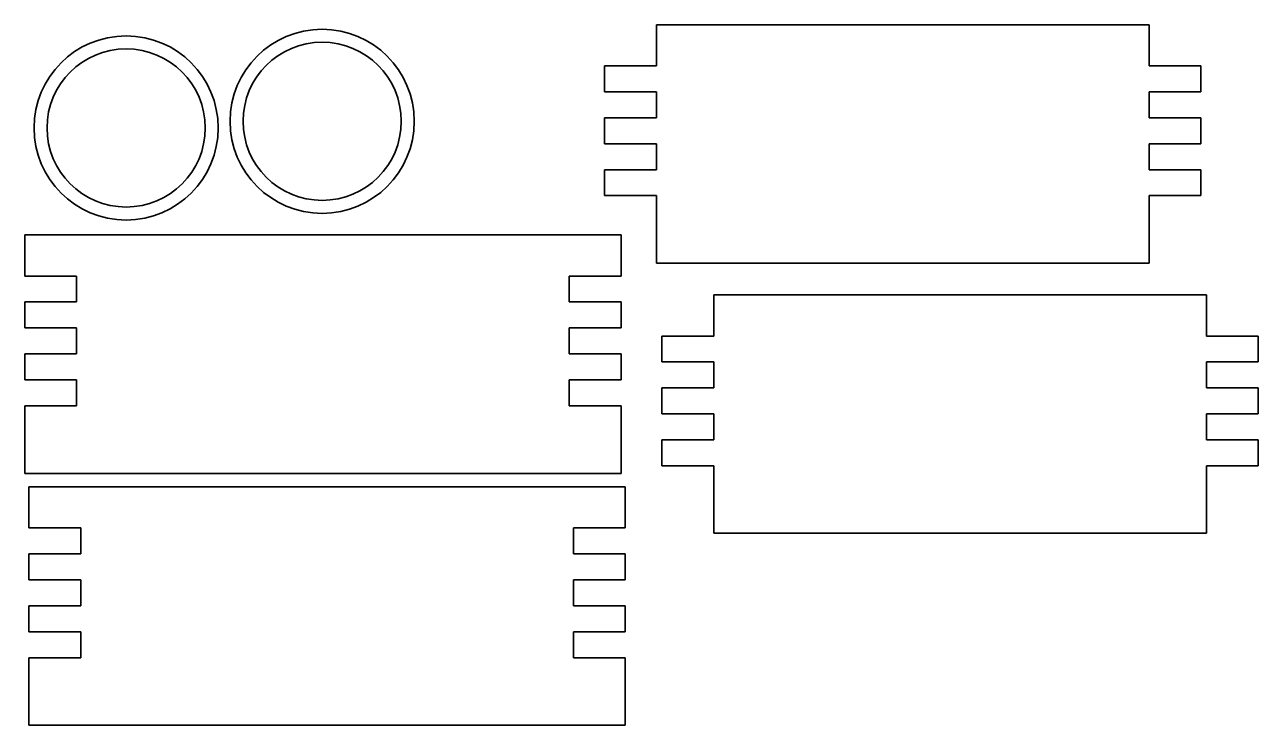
# Model space of a CAD drawing. Extents: x 16 to 492, y 565 to 835.
import ezdxf

# ---------------------------------------------------------------- set-up
doc = ezdxf.new("R2010")
doc.units = 0

msp = doc.modelspace()

# ---------------------------------------------------------------- linework, layer by layer
at = {"color": 7, "lineweight": 35, "ltscale": 0.39791}
for p, q in [((259.938416, 835.238831), (259.938416, 819.322449)), ((449.938416, 835.238831), (449.938416, 819.322449)), ((16.335388, 754.226929), (16.335388, 738.310547)), ((246.335388, 754.226929), (246.335388, 738.310547)), ((282.06189, 731.115234), (282.06189, 715.198853)), ((472.06189, 731.115234), (472.06189, 715.198853)), ((17.963974, 657.086731), (17.963974, 641.170349)), ((247.963974, 657.086731), (247.963974, 641.170349))]:
    msp.add_line(p, q, dxfattribs=at)
at = {"color": 7, "lineweight": 35}
for p, q in [((449.938416, 835.238831), (259.938416, 835.238831)), ((239.938416, 819.322449), (259.938416, 819.322449)), ((469.938416, 819.322449), (449.938416, 819.322449)), ((239.938416, 809.322449), (259.938416, 809.322449)), ((469.938416, 809.322449), (449.938416, 809.322449)), ((239.938416, 799.322449), (259.938416, 799.322449)), ((469.938416, 799.322449), (449.938416, 799.322449)), ((239.938416, 789.322449), (259.938416, 789.322449)), ((469.938416, 789.322449), (449.938416, 789.322449)), ((239.938416, 779.322449), (259.938416, 779.322449)), ((469.938416, 779.322449), (449.938416, 779.322449)), ((239.938416, 769.322449), (259.938416, 769.322449)), ((259.938416, 769.322449), (259.938416, 743.238831)), ((469.938416, 769.322449), (449.938416, 769.322449)), ((449.938416, 769.322449), (449.938416, 743.238831)), ((16.335388, 754.226929), (246.335388, 754.226929)), ((449.938416, 743.238831), (259.938416, 743.238831)), ((16.335388, 738.310547), (36.335388, 738.310547)), ((246.335388, 738.310547), (226.335388, 738.310547)), ((36.335388, 728.310547), (16.335388, 728.310547)), ((226.335388, 728.310547), (246.335388, 728.310547)), ((472.06189, 731.115234), (282.06189, 731.115234)), ((16.335388, 718.310547), (36.335388, 718.310547)), ((246.335388, 718.310547), (226.335388, 718.310547)), ((262.06189, 715.198853), (282.06189, 715.198853)), ((492.06189, 715.198853), (472.06189, 715.198853)), ((36.335388, 708.310547), (16.335388, 708.310547)), ((226.335388, 708.310547), (246.335388, 708.310547)), ((262.06189, 705.198853), (282.06189, 705.198853)), ((492.06189, 705.198853), (472.06189, 705.198853)), ((16.335388, 698.310547), (36.335388, 698.310547)), ((246.335388, 698.310547), (226.335388, 698.310547)), ((262.06189, 695.198853), (282.06189, 695.198853)), ((492.06189, 695.198853), (472.06189, 695.198853)), ((36.335388, 688.310547), (16.335388, 688.310547)), ((16.335388, 688.310547), (16.335388, 662.226929)), ((226.335388, 688.310547), (246.335388, 688.310547)), ((246.335388, 688.310547), (246.335388, 662.226929)), ((262.06189, 685.198853), (282.06189, 685.198853)), ((492.06189, 685.198853), (472.06189, 685.198853)), ((262.06189, 675.198853), (282.06189, 675.198853)), ((492.06189, 675.198853), (472.06189, 675.198853)), ((131.335388, 662.226929), (16.335388, 662.226929)), ((131.335388, 662.226929), (246.335388, 662.226929)), ((262.06189, 665.198853), (282.06189, 665.198853)), ((282.06189, 665.198853), (282.06189, 639.115234)), ((492.06189, 665.198853), (472.06189, 665.198853)), ((472.06189, 665.198853), (472.06189, 639.115234)), ((17.963974, 657.086731), (247.963974, 657.086731)), ((17.963974, 641.170349), (37.963974, 641.170349)), ((247.963974, 641.170349), (227.963974, 641.170349)), ((472.06189, 639.115234), (282.06189, 639.115234)), ((37.963974, 631.170349), (17.963974, 631.170349)), ((227.963974, 631.170349), (247.963974, 631.170349)), ((17.963974, 621.170349), (37.963974, 621.170349)), ((247.963974, 621.170349), (227.963974, 621.170349)), ((37.963974, 611.170349), (17.963974, 611.170349)), ((227.963974, 611.170349), (247.963974, 611.170349)), ((17.963974, 601.170349), (37.963974, 601.170349)), ((247.963974, 601.170349), (227.963974, 601.170349)), ((37.963974, 591.170349), (17.963974, 591.170349)), ((17.963974, 591.170349), (17.963974, 565.086731)), ((227.963974, 591.170349), (247.963974, 591.170349)), ((247.963974, 591.170349), (247.963974, 565.086731)), ((132.963974, 565.086731), (17.963974, 565.086731)), ((132.963974, 565.086731), (247.963974, 565.086731))]:
    msp.add_line(p, q, dxfattribs=at)
at = {"color": 7, "lineweight": 35, "ltscale": 0.25}
for p, q in [((239.938416, 819.322449), (239.938416, 809.322449)), ((469.938416, 819.322449), (469.938416, 809.322449)), ((259.938416, 809.322449), (259.938416, 799.322449)), ((449.938416, 809.322449), (449.938416, 799.322449)), ((239.938416, 799.322449), (239.938416, 789.322449)), ((469.938416, 799.322449), (469.938416, 789.322449)), ((259.938416, 789.322449), (259.938416, 779.322449)), ((449.938416, 789.322449), (449.938416, 779.322449)), ((239.938416, 779.322449), (239.938416, 769.322449)), ((469.938416, 779.322449), (469.938416, 769.322449)), ((36.335388, 738.310547), (36.335388, 728.310547)), ((226.335388, 738.310547), (226.335388, 728.310547)), ((16.335388, 728.310547), (16.335388, 718.310547)), ((246.335388, 728.310547), (246.335388, 718.310547)), ((36.335388, 718.310547), (36.335388, 708.310547)), ((226.335388, 718.310547), (226.335388, 708.310547)), ((262.06189, 715.198853), (262.06189, 705.198853)), ((492.06189, 715.198853), (492.06189, 705.198853)), ((16.335388, 708.310547), (16.335388, 698.310547)), ((246.335388, 708.310547), (246.335388, 698.310547)), ((282.06189, 705.198853), (282.06189, 695.198853)), ((472.06189, 705.198853), (472.06189, 695.198853)), ((36.335388, 698.310547), (36.335388, 688.310547)), ((226.335388, 698.310547), (226.335388, 688.310547)), ((262.06189, 695.198853), (262.06189, 685.198853)), ((492.06189, 695.198853), (492.06189, 685.198853)), ((282.06189, 685.198853), (282.06189, 675.198853)), ((472.06189, 685.198853), (472.06189, 675.198853)), ((262.06189, 675.198853), (262.06189, 665.198853)), ((492.06189, 675.198853), (492.06189, 665.198853)), ((37.963974, 641.170349), (37.963974, 631.170349)), ((227.963974, 641.170349), (227.963974, 631.170349)), ((17.963974, 631.170349), (17.963974, 621.170349)), ((247.963974, 631.170349), (247.963974, 621.170349)), ((37.963974, 621.170349), (37.963974, 611.170349)), ((227.963974, 621.170349), (227.963974, 611.170349)), ((17.963974, 611.170349), (17.963974, 601.170349)), ((247.963974, 611.170349), (247.963974, 601.170349)), ((37.963974, 601.170349), (37.963974, 591.170349)), ((227.963974, 601.170349), (227.963974, 591.170349))]:
    msp.add_line(p, q, dxfattribs=at)
at = {"color": 7, "lineweight": 35}
for centre, radius in [((131.051575, 797.981995), 35.5), ((55.460144, 795.424438), 35.5), ((131.051575, 797.981995), 30.5), ((55.460144, 795.424438), 30.5)]:
    msp.add_circle(centre, radius, dxfattribs=at)

doc.saveas('drawing.dxf')
